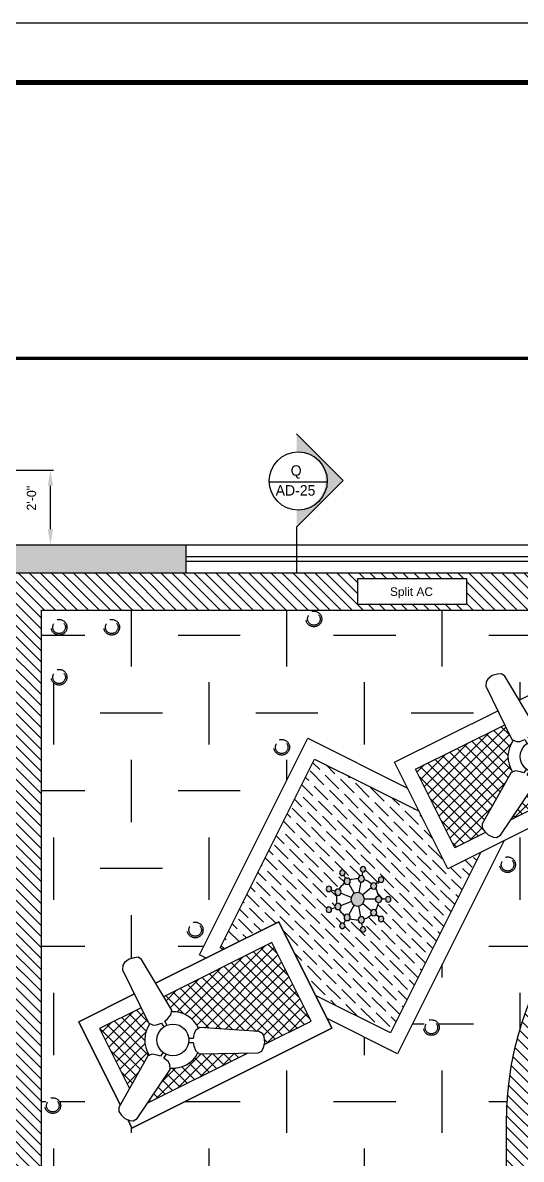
# Model space of a CAD drawing. Extents: x 10753 to 18704, y -5361 to 1140.
# Drawn here: x 13125.6 to 13286, y -1097.9 to -732.2 of the extents above; entities that cross this region are included whole.
import ezdxf

# ---------------------------------------------------------------- set-up
doc = ezdxf.new("R2010")
doc.units = 0
doc.header["$LTSCALE"] = 30
doc.header["$MEASUREMENT"] = 0
doc.header["$PDMODE"] = 3
doc.linetypes.add('HIDDEN', pattern=[0.375, 0.25, -0.125])
doc.layers.get('0').update_dxf_attribs({"linetype": 'CONTINUOUS'})
doc.layers.get('DEFPOINTS').update_dxf_attribs({"linetype": 'CONTINUOUS'})
for name, color, linetype in [('ACS', 4, 'CONTINUOUS'), ('Ceiling Plans', 165, 'CONTINUOUS'), ('CEILING SECTION', 33, 'CONTINUOUS'), ('CHANDLIER', 3, 'CONTINUOUS'), ('E-SAVERS', 2, 'HIDDEN'), ('FANS', 6, 'CONTINUOUS'), ('SEAL', 1, 'CONTINUOUS'), ('WALL', 2, 'CONTINUOUS'), ('Walls Hatch', 51, 'CONTINUOUS'), ('WINDOW', 5, 'CONTINUOUS'), ('WL', 9, 'CONTINUOUS')]:
    doc.layers.add(name, color=color, linetype=linetype)
doc.styles.add('ARIAL', font='arial.ttf', dxfattribs={"height": 2})
doc.styles.add('EE', font='eurr____.ttf')
doc.styles.get("Standard").update_dxf_attribs({"font": 'stylu.ttf', "height": 3})
doc.dimstyles.new('D1', dxfattribs={"dimtxt": 6, "dimasz": 5, "dimexe": 1, "dimexo": 2, "dimgap": 1, "dimtad": 1, "dimdec": 4, "dimzin": 3, "dimdsep": 46, "dimlunit": 4, "dimtxsty": 'Standard', "dimcen": 3, "dimclrd": 7, "dimclre": 7, "dimclrt": 2, "dimadec": 0, "dimazin": 0, "dimtfac": 1, "dimtdec": 4, "dimtofl": 0, "dimtmove": 2, "dimatfit": 3, "dimfxl": 1, "dimfrac": 2, "dimtolj": 1, "dimtzin": 1, "dimarcsym": 0})

# ---------------------------------------------------------------- blocks, each defined once
blk = doc.blocks.new('WINDOW')
for p, q in [((12, 0), (0, 0)), ((12, -3.75), (0, -3.75)), ((12, -5.25), (0, -5.25)), ((12, -9), (0, -9))]:
    blk.add_line(p, q)
blk = doc.blocks.new('*D365')
at = {"layer": 'DEFPOINTS', "color": 0, "transparency": 16777216}
for p in [(13119.6, -876.21), (13134.51, -876.21), (13134.51, -900.21)]:
    blk.add_point(p, dxfattribs=at)
at = {"layer": 'WALL', "color": 7, "lineweight": -2, "transparency": 16777216}
for p, q in [((13121.6, -876.21), (13135.51, -876.21)), ((13134.51, -895.21), (13134.51, -881.21)), ((13132.51, -900.21), (13133.51, -900.21))]:
    blk.add_line(p, q, dxfattribs=at)
at = {"layer": 'WALL', "color": 7, "transparency": 16777216}
for points in [[(13133.67, -881.21), (13135.34, -881.21), (13134.51, -876.21)], [(13133.67, -895.21), (13135.34, -895.21), (13134.51, -900.21)]]:
    blk.add_solid(points, dxfattribs=at)
at = {"layer": 'WALL', "color": 2, "transparency": 16777216, "insert": (13128.43, -885.21), "char_height": 3, "attachment_point": 5, "rotation": 90}
blk.add_mtext('\\A1;2\'-0"', dxfattribs=at)
blk = doc.blocks.new('11PFAN01')
at = {"color": 0, "linetype": 'ByBlock'}
for p, q in [((-5.91, 15.96), (-6.12, 15.11)), ((-6.12, 15.11), (-3.7, 4.21)), ((-5.46, 16.37), (-5.91, 15.96)), ((-4.48, 16.8), (-5.46, 16.37)), ((-3.51, 16.82), (-4.48, 16.8)), ((-2.75, 16.71), (-3.51, 16.82)), ((-2.22, 16.16), (-2.75, 16.71)), ((1.1, 5.49), (-2.22, 16.16)), ((-0.05, 4.13), (0.72, 4.68)), ((0.72, 4.68), (1.1, 5.49)), ((-3.7, 4.21), (-2.99, 3.61)), ((-2.99, 3.61), (-2.34, 3.48)), ((-2.34, 3.48), (-1.35, 3.61)), ((-1.35, 3.61), (-1.1, 2.73)), ((-0.62, 3.82), (-0.05, 4.13)), ((-0.38, 2.93), (-0.62, 3.82)), ((4.18, 0.28), (3.8, -0.63)), ((4.62, 0.78), (4.18, 0.28)), ((5.49, 1.1), (4.62, 0.78)), ((16.15, -2.26), (5.49, 1.1)), ((-5.31, -1.8), (-12.89, -10)), ((-4.41, -1.72), (-5.31, -1.8)), ((-3.55, -2.11), (-4.41, -1.72)), ((-3, -2.45), (-3.55, -2.11)), ((-2.34, -1.8), (-3, -2.45)), ((2.73, -1.13), (3.62, -1.37)), ((3.8, -0.63), (2.92, -0.41)), ((3.62, -1.37), (3.6, -2.02)), ((3.6, -2.02), (3.69, -2.96)), ((-2.45, -2.98), (-1.82, -2.32)), ((-1.84, -3.76), (-2.45, -2.98)), ((-1.63, -4.39), (-1.84, -3.76)), ((3.69, -2.96), (4.21, -3.7)), ((4.21, -3.7), (15.11, -6.16)), ((16.78, -2.86), (16.15, -2.26)), ((16.9, -3.46), (16.78, -2.86)), ((16.79, -4.52), (16.9, -3.46)), ((-10.03, -12.86), (-1.79, -5.31)), ((-1.79, -5.31), (-1.63, -4.39)), ((15.11, -6.16), (15.85, -5.98)), ((15.85, -5.98), (16.32, -5.37)), ((16.32, -5.37), (16.79, -4.52)), ((-12.89, -10), (-13.1, -10.74)), ((-13.1, -10.74), (-12.81, -11.44)), ((-12.81, -11.44), (-12.31, -12.28)), ((-12.31, -12.28), (-11.45, -12.91)), ((-10.87, -13.1), (-10.03, -12.86)), ((-11.45, -12.91), (-10.87, -13.1))]:
    blk.add_line(p, q, dxfattribs=at)
blk.add_circle((0, 0), 3, dxfattribs=at)
blk = doc.blocks.new('CHAND')
h = blk.add_hatch(color=256)
h.paths.add_polyline_path([(4.24, 4.44, 1), (3.21, 4.44, 1)])
h.paths.add_polyline_path([(5.19, 1.01, 1), (6.22, 1.01, 1)])
h.paths.add_polyline_path([(4.5, -2.9, 1), (5.53, -2.9, 1)])
h.paths.add_polyline_path([(2.5, -5.44, 1), (1.46, -5.44, 1)])
h.paths.add_polyline_path([(-3.21, 4.44, 1), (-4.24, 4.44, 1)])
h.paths.add_polyline_path([(-6.22, 1.01, 1), (-5.19, 1.01, 1)])
h.paths.add_polyline_path([(-5.53, -2.9, 1), (-4.5, -2.9, 1)])
h.paths.add_polyline_path([(-2.5, -5.44, 1), (-1.46, -5.44, 1)])
h = blk.add_hatch(color=256)
h.paths.add_polyline_path([(-0.52, 5.79, 1), (0.52, 5.79, 1)])
h.paths.add_polyline_path([(-0.6, 3.96, 1), (0.6, 3.96, 1)])
h.paths.add_polyline_path([(-1.29, 0, 1), (1.29, 0, 1)])
h = blk.add_hatch(color=256)
h.paths.add_polyline_path([(3.14, 3.03, 1), (1.95, 3.03, 1)])
h.paths.add_polyline_path([(4.49, 0.69, 1), (3.3, 0.69, 1)])
h.paths.add_polyline_path([(4.02, -1.98, 1), (2.83, -1.98, 1)])
h.paths.add_polyline_path([(1.95, -3.72, 1), (0.76, -3.72, 1)])
h.paths.add_polyline_path([(-0.76, -3.72, 1), (-1.95, -3.72, 1)])
h.paths.add_polyline_path([(-2.83, -1.98, 1), (-4.02, -1.98, 1)])
h.paths.add_polyline_path([(-3.3, 0.69, 1), (-4.49, 0.69, 1)])
h.paths.add_polyline_path([(-1.95, 3.03, 1), (-3.14, 3.03, 1)])
for p, q in [((0, 5.28), (0, 4.55)), ((-3.39, 4.04), (-2.93, 3.49)), ((-2.16, 2.57), (-0.83, 0.99)), ((0, 3.36), (0, 1.29)), ((2.16, 2.57), (0.83, 0.99)), ((3.39, 4.04), (2.93, 3.49)), ((-5.19, 0.92), (-4.48, 0.79)), ((-3.31, 0.58), (-1.27, 0.22)), ((3.31, 0.58), (1.27, 0.22)), ((5.19, 0.92), (4.48, 0.79)), ((-2.91, -1.68), (-1.11, -0.64)), ((-1.15, -3.16), (-0.44, -1.21)), ((1.15, -3.16), (0.44, -1.21)), ((2.91, -1.68), (1.11, -0.64)), ((-4.57, -2.64), (-3.94, -2.28)), ((-1.8, -4.96), (-1.56, -4.28)), ((1.8, -4.96), (1.56, -4.28)), ((4.57, -2.64), (3.94, -2.28))]:
    blk.add_line(p, q)
for centre, radius in [((-3.72, 4.44), 0.517), ((0, 3.96), 0.596), ((0, 5.79), 0.517), ((3.72, 4.44), 0.517), ((-2.54, 3.03), 0.596), ((2.54, 3.03), 0.596), ((-5.7, 1.01), 0.517), ((-3.89, 0.69), 0.596), ((0, 0), 1.29), ((3.89, 0.69), 0.596), ((5.7, 1.01), 0.517), ((-3.43, -1.98), 0.596), ((3.43, -1.98), 0.596), ((-5.02, -2.9), 0.517), ((-1.35, -3.72), 0.596), ((1.35, -3.72), 0.596), ((5.02, -2.9), 0.517), ((-1.98, -5.44), 0.517), ((1.98, -5.44), 0.517)]:
    blk.add_circle(centre, radius)
for start, end in [(138.6446, 161.3554), (98.6446, 121.3554), (58.6446, 81.3554), (18.6446, 41.3554), (178.6446, 201.3554), (338.6446, 1.3554), (218.6446, 241.3554), (258.6446, 281.3554), (298.6446, 321.3554)]:
    blk.add_arc((0, 0), 3.96, start, end)

msp = doc.modelspace()

# ---------------------------------------------------------------- hatches: boundary and pattern name
at = {"layer": 'Ceiling Plans'}
h = msp.add_hatch(dxfattribs=at)
h.set_pattern_fill('ANSI31', color=200, scale=20, angle=90)
h.set_pattern_definition([(135, (11785.538, -16364.4257), (-1.76776695, -1.76776695), [])])
h.paths.add_polyline_path([(13062.60457, -1086.21197), (13062.60457, -1149.21197), (13184.10457, -1149.21197), (13184.10457, -1137.21197), (13293.06889, -1137.21197), (13293.06889, -1086.21197, -0.397097335), (13380.60457, -993.37264), (13380.60457, -909.21197), (13119.60457, -909.21197), (13119.60457, -1086.21197)])
h.paths.add_polyline_path([(13098.94923, -1113.7842), (13098.94923, -1121.7842), (13090.94923, -1121.7842), (13090.94923, -1113.7842)], flags=16)
h.paths.add_polyline_path([(13131.60457, -921.21197), (13368.60457, -921.21197), (13368.60457, -982.67455, 0.366075072), (13281.06889, -1086.21197), (13281.06889, -1125.21197), (13172.10457, -1125.21197), (13172.10457, -1137.21197), (13131.60457, -1137.21197)], flags=16)
h.paths.add_polyline_path([(13127.0476, -1145.67551), (13127.97717, -1145.67551, -1), (13131.97717, -1145.67551), (13133.48422, -1145.67551), (13133.48422, -1147.67551), (13121.48422, -1147.67551), (13121.48422, -1145.67551), (13123.0476, -1145.67551, -1)], flags=16)
h.paths.add_polyline_path([(13207.94211, -1021.50922), (13184.57621, -1033.18318), (13182.44457, -1032.11818), (13217.2594, -962.43471), (13249.37785, -978.48153), (13262.34195, -1004.42972), (13280.42957, -995.39287), (13246.17347, -1063.95802), (13223.48739, -1052.62374)], flags=0)
h.paths.add_polyline_path([(13264.98906, -1134.53242), (13266.55244, -1134.53242, -1), (13270.55244, -1134.53242), (13271.48202, -1134.53242, -1), (13275.48202, -1134.53242), (13276.98906, -1134.53242), (13276.98906, -1136.53242), (13264.98906, -1136.53242)], flags=16)
h.paths.add_polyline_path([(13233.43971, -919.39801), (13233.43971, -911.06935), (13268.32005, -911.06935), (13268.32005, -919.39801)], flags=16)
h.paths.add_polyline_path([(13346.61206, -912.16887), (13346.61206, -910.16887), (13358.61206, -910.16887), (13358.61206, -912.16887), (13357.10502, -912.16887, -1), (13353.10502, -912.16887), (13352.17544, -912.16887, -1), (13348.17544, -912.16887)], flags=16)
h.paths.add_polyline_path([(13242.82891, -918.29073), (13258.46859, -918.29073), (13258.46859, -912.95634), (13242.82891, -912.95634)], flags=8)
h = msp.add_hatch(dxfattribs=at)
h.set_pattern_fill('CHKDS', color=200, scale=20, angle=90, pattern_type=2)
h.set_pattern_definition([(90, (11785.538, -16364.426), (-25, 25), [20, -30]), (180, (11795.538, -16329.426), (-25, -25), [20, -30])])
h.paths.add_polyline_path([(13131.60457, -921.21197), (13131.60457, -1137.21197), (13172.10457, -1137.21197), (13172.10457, -1125.21197), (13281.06889, -1125.21197), (13280.81009, -1120.13634, -0.414213562), (13278.28102, -1122.66541, -1), (13278.28102, -1117.60727, -0.414213562), (13280.81009, -1120.13634), (13280.66214, -1101.83315, -0.411980948), (13278.13315, -1104.34293, -1), (13278.13315, -1099.28479, -0.414213562), (13280.66221, -1101.81386), (13281.06889, -1086.21197, -0.276949328), (13336.58393, -993.53454, -0.123227104), (13335.39272, -993.83265, -15.937253933), (13335.39272, -993.32683, -1), (13335.39272, -989.28032, -1.106551939), (13336.61278, -993.58857, -0.081009639), (13368.60457, -982.67455), (13368.60457, -921.21197), (13294.17025, -921.53035, -1), (13294.17025, -926.58848, -1), (13294.17025, -921.53035), (13219.26034, -921.53035, -0.999021246), (13219.25539, -926.58848, -1), (13219.25539, -921.53035)])
h.paths.add_polyline_path([(13154.23495, -929.26992, -1), (13154.23495, -924.21178, -1)], flags=16)
h.paths.add_polyline_path([(13154.23495, -928.76411, -1), (13154.23495, -924.7176, -1)], flags=0)
h.paths.add_polyline_path([(13137.30117, -945.33459, -1), (13137.30117, -940.27645, -1)], flags=16)
h.paths.add_polyline_path([(13137.30117, -944.82878, -1), (13137.30117, -940.78227, -1)], flags=0)
h.paths.add_polyline_path([(13208.8971, -962.81298, -1), (13208.8971, -967.87111, -1)], flags=16)
h.paths.add_polyline_path([(13208.8971, -963.31879, -1), (13208.8971, -967.3653, -1)], flags=0)
h.paths.add_polyline_path([(13137.30117, -929.26992, -1), (13137.30117, -924.21178, -1)], flags=16)
h.paths.add_polyline_path([(13137.30117, -928.76411, -1), (13137.30117, -924.7176, -1)], flags=0)
h.paths.add_polyline_path([(13217.2594, -962.43471), (13249.37785, -978.48153), (13245.22955, -970.17854), (13278.44038, -953.58591), (13274.60527, -945.73401), (13274.62543, -944.249), (13275.20394, -943.39507), (13276.64976, -942.28514), (13278.26072, -941.87635), (13279.5562, -941.747), (13280.65372, -942.44436), (13285.26169, -950.17788), (13309.54851, -938.04382), (13326.66091, -972.295), (13280.42957, -995.39287), (13246.17347, -1063.95802), (13223.48739, -1052.62374), (13225.05451, -1055.7604), (13160.73555, -1087.89512), (13159.37269, -1085.16728), (13158.40298, -1084.76587), (13157.24348, -1083.57514), (13156.48372, -1082.51789), (13156.53889, -1081.21873), (13156.99362, -1080.40548), (13143.62315, -1053.64394), (13161.53176, -1044.69653), (13157.73967, -1036.93269), (13157.75982, -1035.44768), (13158.33834, -1034.59375), (13159.78416, -1033.48382), (13161.39511, -1033.07503), (13162.69059, -1032.94568), (13163.78812, -1033.64304), (13168.34578, -1041.29214), (13184.57621, -1033.18318), (13182.44457, -1032.11818)], flags=16)
h.paths.add_polyline_path([(13181.06847, -1026.66579, -1), (13181.06847, -1021.60765, -1)], flags=16)
h.paths.add_polyline_path([(13181.06847, -1026.15998, -1), (13181.06847, -1022.11347, -1)], flags=0)
h.paths.add_polyline_path([(13203.05367, -1061.9205), (13202.51795, -1063.1071), (13201.36525, -1063.7089), (13197.86153, -1063.75711), (13165.80762, -1079.77172), (13173.04537, -1069.02827), (13172.94057, -1067.4461), (13172.34245, -1066.48776), (13171.03008, -1065.42564), (13171.76617, -1064.16726, -0.062143507), (13170.69049, -1063.50122), (13169.90899, -1064.77677), (13168.861, -1064.4318), (13167.27084, -1064.12537), (13166.2818, -1064.45749, -0.308236963), (13166.51796, -1054.24293), (13167.51472, -1054.73362), (13168.64373, -1054.69481), (13170.21974, -1054.08932), (13170.94148, -1055.35599, -0.062143507), (13172.05613, -1054.75744), (13171.34222, -1053.44287), (13172.16497, -1052.70777), (13173.22543, -1051.48386), (13173.43232, -1050.46127, -0.308236963), (13182.1603, -1055.77307), (13182.55477, -1055.5091), (13201.54056, -1056.82596), (13202.81654, -1057.58592), (13203.26681, -1058.5139), (13203.50513, -1060.32098)], flags=0)
h.paths.add_polyline_path([(13274.10909, -992.37646), (13273.34933, -991.31921), (13273.4045, -990.02005), (13282.69078, -973.41215), (13283.14741, -973.25881, -0.308236963), (13283.38357, -963.04426), (13284.38033, -963.53494), (13285.50934, -963.49613), (13287.08534, -962.89064), (13287.80709, -964.15731, -0.062143507), (13288.92173, -963.55876), (13288.20782, -962.24419), (13289.03058, -961.50909), (13290.09103, -960.28518), (13290.29792, -959.26259, -0.308236963), (13299.02591, -964.57439), (13299.42038, -964.31042), (13318.40617, -965.62728), (13319.68215, -966.38724), (13320.13242, -967.31522), (13320.37073, -969.1223), (13319.91928, -970.72182), (13319.38356, -971.90842), (13318.23086, -972.51022), (13314.95262, -972.55533), (13282.56198, -988.73818), (13279.27764, -993.61334), (13277.98151, -994.33839), (13276.95272, -994.26434), (13275.26858, -993.56719)], flags=0)
h.paths.add_polyline_path([(13281.56078, -1000.60957, -1), (13281.56078, -1005.66771, -1)], flags=16)
h.paths.add_polyline_path([(13281.56078, -1001.11539, -1), (13281.56078, -1005.1619, -1)], flags=0)
h.paths.add_polyline_path([(13135.27791, -1083.18979, -1), (13135.27791, -1078.13165, -1)], flags=16)
h.paths.add_polyline_path([(13135.27791, -1082.68398, -1), (13135.27791, -1078.63747, -1)], flags=0)
h.paths.add_polyline_path([(13257.04506, -1052.99432, -1), (13257.04506, -1058.05245, -1)], flags=16)
h.paths.add_polyline_path([(13257.04506, -1053.50013, -1), (13257.04506, -1057.54664, -1)], flags=0)
h.paths.add_polyline_path([(13189.35754, -1122.706, -1), (13189.35754, -1117.64787, -1)], flags=16)
h.paths.add_polyline_path([(13189.35754, -1122.20019, -1), (13189.35754, -1118.15368, -1)], flags=0)
h.paths.add_polyline_path([(13341.54817, -954.33724, -0.315298789), (13342.37437, -954.91575), (13343.53034, -954.49501, -0.436485524), (13344.20864, -953.17298, -0.099420373), (13344.20864, -950.52601, -0.436485524), (13343.53034, -949.20397), (13342.37437, -948.78323, -0.315298789), (13341.54817, -949.36174, -1), (13341.54817, -947.6033, -0.520567051), (13342.37437, -948.78323), (13343.53034, -949.20397, -0.315298789), (13344.48243, -948.53731, -0.106526237), (13344.89974, -948.62724, -0.099420373), (13346.60118, -946.59954, -0.436485524), (13346.93136, -945.1508), (13346.31628, -944.08545, -0.131652498), (13345.87667, -944.20324, -1), (13345.87667, -942.4448, -0.767326988), (13346.31628, -944.08545), (13346.93136, -945.1508, -0.131652498), (13347.43796, -945.01505, -0.288267883), (13348.3511, -945.58922, -0.099420373), (13350.95785, -945.12958, -0.436485524), (13352.14202, -944.23202), (13352.35563, -943.02055, -0.916331174), (13352.50831, -941.27546, -1.091308501), (13352.35563, -943.02055), (13352.14202, -944.23202, -0.436485524), (13352.94779, -945.48046, -0.099420373), (13355.24013, -946.80395, -0.195840099), (13355.94804, -946.51561, -0.221694663), (13356.7242, -946.87754), (13357.66655, -946.08681, -0.637070261), (13358.34008, -944.64243, -1), (13358.34008, -946.40088, -0.221694663), (13357.66655, -946.08681), (13356.7242, -946.87754, -0.436485524), (13356.53897, -948.35184, -0.099420373), (13357.44428, -950.83918, -0.436485524), (13358.53384, -951.84949), (13359.764, -951.84949, -0.414213562), (13360.64322, -950.97027, -1), (13360.64322, -952.72871, -0.414213562), (13359.764, -951.84949), (13358.53384, -951.84949, -0.436485524), (13357.44428, -952.85981, -0.099420373), (13356.53897, -955.34715, -0.436485524), (13356.7242, -956.82145), (13357.66655, -957.61218, -0.221694663), (13358.34008, -957.29811, -1), (13358.34008, -959.05655, -0.637070261), (13357.66655, -957.61218), (13356.7242, -956.82145, -0.221694663), (13355.94804, -957.18337, -0.195840099), (13355.24013, -956.89504, -0.099420373), (13352.94779, -958.21852, -0.436485524), (13352.14202, -959.46697), (13352.35563, -960.67844, -1.091308501), (13352.50831, -962.42352, -0.916331174), (13352.35563, -960.67844), (13352.14202, -959.46697, -0.436485524), (13350.95785, -958.5694, -0.099420373), (13348.3511, -958.10976, -0.288267883), (13347.43796, -958.68393, -0.131652498), (13346.93136, -958.54819), (13346.31628, -959.61354, -0.767326988), (13345.87667, -961.25419, -1), (13345.87667, -959.49574, -0.131652498), (13346.31628, -959.61354), (13346.93136, -958.54819, -0.436485524), (13346.60118, -957.09945, -0.099420373), (13344.89974, -955.07175, -0.106526237), (13344.48243, -955.16168, -0.315298789), (13343.53034, -954.49501), (13342.37437, -954.91575, -0.520567051), (13341.54817, -956.09569, -1)], flags=16)
h.paths.add_polyline_path([(13350.79885, -949.66271, -1), (13350.79885, -954.03627, -1)], flags=0)
h.paths.add_polyline_path([(13164.23398, -1135.44258, -1), (13164.23398, -1130.38444, -1)], flags=16)
h.paths.add_polyline_path([(13164.23398, -1134.93677, -1), (13164.23398, -1130.89026, -1)], flags=0)
h.paths.add_polyline_path([(13259.97268, -1117.64787, -1), (13259.97268, -1122.706, -1)], flags=16)
h.paths.add_polyline_path([(13259.97268, -1118.15368, -1), (13259.97268, -1122.20019, -1)], flags=0)
h = msp.add_hatch(dxfattribs=at)
h.set_pattern_fill('ANSI37', color=200, scale=20, angle=90)
h.set_pattern_definition([(135, (16662.0542, -20618.8955), (-1.76776695, -1.76776695), []), (225, (16662.0542, -20618.8955), (1.76776695, -1.76776695), [])])
h.paths.add_polyline_path([(13170.91215, -1045.59926), (13173.52784, -1049.98915), (13173.43232, -1050.46127, -0.308236963), (13182.1603, -1055.77307), (13182.55477, -1055.5091), (13201.54056, -1056.82596), (13202.81654, -1057.58592), (13203.26681, -1058.5139), (13203.50513, -1060.32098), (13203.30256, -1061.03869), (13218.34699, -1053.52226), (13205.70397, -1028.21674)])
h.paths.add_polyline_path([(13150.33067, -1055.88208), (13159.94541, -1075.12639), (13165.82517, -1064.61083), (13166.2818, -1064.45749, -0.308236963), (13166.51796, -1054.24293), (13166.09212, -1054.0333), (13163.72624, -1049.18945)])
h.paths.add_polyline_path([(13173.014, -1068.55466), (13173.04537, -1069.02827), (13165.80762, -1079.77172), (13197.86153, -1063.75711), (13182.33925, -1063.97069), (13181.97814, -1063.65191, -0.308236963)])
h.paths.add_polyline_path([(13251.93707, -972.41668), (13264.58009, -997.7222), (13274.49225, -992.76994), (13274.10909, -992.37646), (13273.34933, -991.31921), (13273.4045, -990.02005), (13282.69078, -973.41215), (13283.14741, -973.25881, -0.308236963), (13283.38357, -963.04426), (13282.95773, -962.83462), (13280.63486, -958.07883)])
h.paths.add_polyline_path([(13287.82806, -954.485), (13290.39344, -958.79047), (13290.29792, -959.26259, -0.308236963), (13299.02591, -964.57439), (13299.42038, -964.31042), (13317.71641, -965.57944), (13307.31037, -944.75134)])
h.paths.add_polyline_path([(13289.8796, -977.35598), (13289.91097, -977.82959), (13282.56198, -988.73818), (13314.95262, -972.55533), (13299.20486, -972.77201), (13298.84375, -972.45323, -0.308236963)])
at = {"layer": 'CEILING SECTION'}
msp.add_hatch(color=256, dxfattribs=at).paths.add_polyline_path([(13213.71169, -894.5378), (13213.71169, -888.88194, 0.414213562), (13223.05584, -879.5378, 0.414213562), (13213.71169, -870.19365), (13213.71169, -864.5378), (13228.71169, -879.5378)])
at = {"layer": 'Walls Hatch'}
h = msp.add_hatch(color=51, dxfattribs=at)
h.dxf.hatch_style = 1
h.paths.add_polyline_path([(13110.60457, -900.21197), (13110.60457, -1077.21197), (13106.10457, -1077.21197), (13106.10457, -1086.21197), (13119.60457, -1086.21197), (13119.60457, -909.21197), (13178.10457, -909.21197), (13178.10457, -900.21197)])
h.paths.add_polyline_path([(12930.60457, -1077.21197), (12930.60457, -957.21197), (12917.10457, -957.21197), (12917.10457, -961.71197), (12921.60457, -961.71197), (12921.60457, -1057.71197), (12825.60457, -1057.71197), (12825.60457, -1048.71197), (12816.60457, -1048.71197), (12816.60457, -1090.71197), (12825.60457, -1090.71197), (12825.60457, -1062.21197), (12921.60457, -1062.21197), (12921.60457, -1086.21197), (13005.60457, -1086.21197), (13053.60457, -1086.21197), (13053.60457, -1090.71197), (13062.60457, -1090.71197), (13062.60457, -1086.21197), (13064.10457, -1086.21197), (13064.10457, -1077.21197)])
h.paths.add_polyline_path([(13053.60457, -1132.71197), (13053.60457, -1149.21197), (13049.1025, -1149.21197), (13049.1025, -1158.21197), (13095.60457, -1158.21197), (13095.60457, -1230.21197), (13014.60457, -1230.21197), (13014.60457, -1158.21197), (13019.1025, -1158.21197), (13019.1025, -1149.21197), (13005.60457, -1149.21197), (13005.60457, -1230.21197), (12825.7528, -1230.21197), (12825.60457, -1230.21197), (12825.60457, -1174.71197), (12816.60457, -1174.71197), (12816.60457, -1234.71197), (12882.60457, -1234.71197), (12969.60457, -1234.71197), (13031.10457, -1234.71197), (13031.10457, -1338.21197), (12996.60457, -1338.21197), (12996.60457, -1347.21197), (13031.10457, -1347.21197), (13104.60457, -1347.21197), (13104.60457, -1338.21197), (13035.60457, -1338.21197), (13035.60457, -1234.71197), (13095.60457, -1234.71197), (13095.60457, -1302.14447), (13104.60457, -1302.14447), (13104.60457, -1290.21197), (13100.10457, -1290.21197), (13100.10457, -1158.21197), (13139.82997, -1158.21197), (13143.60457, -1158.21197), (13143.60457, -1149.21197), (13062.60457, -1149.21197), (13062.60457, -1132.71197)])
h.paths.add_polyline_path([(12825.60457, -1338.21197), (12825.60457, -1296.21197), (12830.10457, -1296.21197), (12830.10457, -1291.71197), (12816.60457, -1291.71197), (12816.60457, -1347.21197), (12912.60457, -1347.21197), (12912.60457, -1338.21197), (12887.10457, -1338.21197), (12887.10457, -1291.71197), (12854.10457, -1291.71197), (12854.10457, -1296.21197), (12882.60457, -1296.21197), (12882.60457, -1338.21197)])
h.paths.add_polyline_path([(12816.60457, -876.21197), (12816.60457, -1000.71197), (12825.60457, -1000.71197), (12825.60457, -961.71197), (12887.10457, -961.71197), (12887.10457, -957.21197), (12825.60457, -957.21197), (12825.60457, -885.21197), (12921.60457, -885.21197), (12921.60457, -912.21197), (12930.60457, -912.21197), (12930.60457, -885.21197), (12966.607, -885.21197), (12966.607, -876.21197)])
h.paths.add_polyline_path([(13322.10457, -900.21197), (13322.10457, -909.21197), (13380.60457, -909.21197), (13380.60457, -933.30958, -0.022070349), (13394.10457, -933.42313), (13394.10457, -924.41139, 0.006949214), (13389.60457, -924.25055), (13389.60457, -900.21197)])
h.paths.add_polyline_path([(13293.06889, -1086.21197), (13293.06889, -1090.71197), (13302.06889, -1090.71197), (13302.06889, -1086.21197, -0.98816443), (13470.04507, -1084.21197), (13415.10457, -1084.21197), (13415.10457, -1093.21197), (13424.10457, -1093.21197), (13424.10457, -1088.71197), (13479.03528, -1088.71197, 1.013533646)])
h.paths.add_polyline_path([(13184.10457, -1137.21197), (13184.10457, -1149.21197), (13179.60457, -1149.21197), (13179.60457, -1158.21197), (13184.10457, -1158.21197), (13184.10457, -1290.21197), (13179.60457, -1290.21197), (13179.60457, -1347.21197), (13214.10457, -1347.21197), (13214.10457, -1338.21197), (13188.60457, -1338.21197), (13188.60457, -1222.71197), (13215.60457, -1222.71197), (13215.60457, -1218.21197), (13188.60457, -1218.21197), (13188.60457, -1146.21197), (13266.60457, -1146.21197), (13266.60457, -1186.71197), (13275.60457, -1186.71197), (13275.60457, -1146.21197), (13302.06889, -1146.21197), (13302.06889, -1132.71197), (13293.06889, -1132.71197), (13293.06889, -1137.21197)])
h.paths.add_polyline_path([(13266.60457, -1216.71197), (13266.60457, -1338.21197), (13262.10457, -1338.21197), (13262.10457, -1347.21197), (13284.60457, -1347.21197), (13284.60457, -1338.21197), (13275.60457, -1338.21197), (13275.60457, -1216.71197)], flags=17)
h.paths.add_polyline_path([(13415.10457, -1135.21197), (13415.10457, -1137.21197), (13344.06889, -1137.21197), (13344.06889, -1146.21197), (13419.60457, -1146.21197), (13419.60457, -1338.21197), (13400.10457, -1338.21197), (13400.10457, -1347.21197), (13439.10457, -1347.21197), (13439.10457, -1338.21197), (13424.10457, -1338.21197), (13424.10457, -1135.21197)])
h.paths.add_polyline_path([(13356.60457, -1338.21197), (13356.60457, -1347.21197), (13370.10457, -1347.21197), (13370.10457, -1338.21197)], flags=17)
h.paths.add_polyline_path([(13370.10457, -1338.21197), (13381.35457, -1347.21197), (13388.85457, -1347.21197), (13400.10457, -1338.21197)], flags=17)
h.paths.add_polyline_path([(13370.10457, -1338.21197), (13370.10457, -1347.21197), (13381.35457, -1347.21197)], flags=16)
h.paths.add_polyline_path([(13388.85457, -1347.21197), (13400.10457, -1347.21197), (13400.10457, -1338.21197)], flags=16)
h.paths.add_polyline_path([(13466.10457, -1167.19171), (13466.10457, -1287.21197), (13475.10457, -1287.21197), (13475.10457, -1167.19171), (13499.10457, -1167.19171), (13499.10457, -1158.19171), (13475.10457, -1158.19171, 0.414213562)])
h.paths.add_polyline_path([(13521.07969, -1158.19171), (13499.10457, -1158.19171), (13499.10457, -1167.19171), (13526.3767, -1167.19171, 0.066681892), (13542.74331, -1127.40813), (13534.03918, -1125.11946, -0.058237248)])
h.paths.add_polyline_path([(13476.11029, -951.53997), (13471.10799, -959.02175, -0.094745019), (13512.03291, -999.36691), (13519.44256, -994.25837, 0.094745019)])
h.paths.add_polyline_path([(13431.85935, -930.81817), (13429.31544, -939.45116, -0.018581867), (13440.09313, -943.06735), (13443.27103, -934.64708, 0.018581867)])
h.paths.add_polyline_path([(13528.18221, -1029.53038, -0.02209114), (13532.62924, -1042.29087), (13541.25044, -1039.70728, 0.02209114), (13536.54182, -1026.19617)])
h.paths.add_polyline_path([(13538.83482, -1077.75199, -0.02209114), (13538.98545, -1091.26433), (13547.98054, -1091.56153, 0.02209114), (13547.82105, -1077.25434)])

# ---------------------------------------------------------------- linework, layer by layer
at = {"layer": 'ACS'}
msp.add_lwpolyline([(13268.32005, -911.06935), (13268.32005, -919.39801), (13233.43971, -919.39801), (13233.43971, -911.06935)], close=True, dxfattribs=at)
at = {"layer": 'Ceiling Plans', "color": 200}
for p, q in [((13221.13326, -972.5302), (13218.91375, -970.3107)), ((13225.99462, -973.85603), (13223.06133, -970.92274)), ((13217.59772, -976.06573), (13216.55794, -975.02595)), ((13222.45908, -977.39156), (13218.03966, -972.97214)), ((13222.01714, -973.41408), (13222.01714, -973.41408)), ((13227.32044, -978.71739), (13222.90102, -974.29797)), ((13226.8785, -974.73991), (13226.8785, -974.73991)), ((13232.1818, -980.04321), (13227.76238, -975.62379)), ((13230.85598, -975.18185), (13230.12694, -974.45281)), ((13231.73986, -976.06573), (13231.73986, -976.06573)), ((13218.92355, -980.92709), (13215.38004, -977.38358)), ((13218.48161, -976.94962), (13218.48161, -976.94962)), ((13223.78491, -982.25292), (13219.36549, -977.8335)), ((13223.34297, -978.27544), (13223.34297, -978.27544)), ((13228.64627, -983.57874), (13224.22685, -979.15933)), ((13228.20432, -979.60127), (13228.20432, -979.60127)), ((13237.04316, -981.36904), (13232.62374, -976.94962)), ((13241.90452, -982.69486), (13237.4851, -978.27544)), ((13215.38801, -984.46263), (13213.02423, -982.09884)), ((13214.94607, -980.48515), (13214.94607, -980.48515)), ((13220.24937, -985.78845), (13215.82996, -981.36904)), ((13219.80743, -981.81098), (13219.80743, -981.81098)), ((13225.11073, -987.11428), (13220.69132, -982.69486)), ((13224.66879, -983.1368), (13224.66879, -983.1368)), ((13233.50763, -984.90457), (13229.08821, -980.48515)), ((13233.06568, -980.92709), (13233.06568, -980.92709)), ((13238.36898, -986.23039), (13233.94957, -981.81098)), ((13237.92704, -982.25292), (13237.92704, -982.25292)), ((13243.23034, -987.55622), (13238.81093, -983.1368)), ((13242.7884, -983.57874), (13242.7884, -983.57874)), ((13246.76588, -984.02069), (13244.25816, -981.51296)), ((13211.85248, -987.99816), (13210.66842, -986.8141)), ((13216.71384, -989.32399), (13212.29442, -984.90457)), ((13216.2719, -985.34651), (13216.2719, -985.34651)), ((13221.5752, -990.64981), (13217.15578, -986.23039)), ((13221.13326, -986.67234), (13221.13326, -986.67234)), ((13229.97209, -988.4401), (13225.55267, -984.02069)), ((13229.53015, -984.46263), (13229.53015, -984.46263)), ((13234.83345, -989.76593), (13230.41403, -985.34651)), ((13234.39151, -985.78845), (13234.39151, -985.78845)), ((13239.69481, -991.09175), (13235.27539, -986.67234)), ((13239.25287, -987.11428), (13239.25287, -987.11428)), ((13248.0917, -988.88205), (13243.67229, -984.46263)), ((13247.64976, -984.90457), (13247.64976, -984.90457)), ((13252.95306, -990.20787), (13248.53364, -985.78845)), ((13251.62724, -985.34651), (13251.32377, -985.04304)), ((13252.51112, -986.23039), (13252.51112, -986.23039)), ((13253.98634, -987.70561), (13253.395, -987.11428)), ((13213.17831, -992.85952), (13209.49052, -989.17173)), ((13212.73636, -988.88205), (13212.73636, -988.88205)), ((13218.03966, -994.18535), (13213.62025, -989.76593)), ((13217.59772, -990.20787), (13217.59772, -990.20787)), ((13226.43656, -991.97564), (13222.01714, -987.55622)), ((13225.99462, -987.99816), (13225.99462, -987.99816)), ((13231.29792, -993.30146), (13226.8785, -988.88205)), ((13230.85598, -989.32399), (13230.85598, -989.32399)), ((13236.15928, -994.62729), (13231.73986, -990.20787)), ((13235.71733, -990.64981), (13235.71733, -990.64981)), ((13244.55617, -992.41758), (13240.13675, -987.99816)), ((13244.11423, -988.4401), (13244.11423, -988.4401)), ((13249.41753, -993.7434), (13244.99811, -989.32399)), ((13248.97559, -989.76593), (13248.97559, -989.76593)), ((13254.27889, -995.06923), (13249.85947, -990.64981)), ((13209.64277, -996.39505), (13207.13471, -993.88699)), ((13208.31695, -991.5337), (13208.31261, -991.52936)), ((13209.20083, -992.41758), (13209.20083, -992.41758)), ((13214.50413, -997.72088), (13210.08471, -993.30146)), ((13214.06219, -993.7434), (13214.06219, -993.7434)), ((13219.36549, -999.04671), (13214.94607, -994.62729)), ((13222.90102, -995.51117), (13218.48161, -991.09175)), ((13222.45908, -991.5337), (13222.45908, -991.5337)), ((13227.76238, -996.837), (13223.34297, -992.41758)), ((13227.32044, -992.85952), (13227.32044, -992.85952)), ((13232.62374, -998.16282), (13228.20432, -993.7434)), ((13232.1818, -994.18535), (13232.1818, -994.18535)), ((13241.02064, -995.95311), (13236.60122, -991.5337)), ((13240.57869, -991.97564), (13240.57869, -991.97564)), ((13245.88199, -997.27894), (13241.46258, -992.85952)), ((13245.44005, -993.30146), (13245.44005, -993.30146)), ((13250.74335, -998.60476), (13246.32394, -994.18535)), ((13250.30141, -994.62729), (13250.30141, -994.62729)), ((13253.83695, -991.09175), (13253.83695, -991.09175)), ((13257.51643, -994.77124), (13254.72083, -991.97564)), ((13210.9686, -1001.25641), (13206.54918, -996.837)), ((13210.52666, -997.27894), (13210.52666, -997.27894)), ((13215.82996, -1002.58224), (13211.41054, -998.16282)), ((13218.92355, -995.06923), (13218.92355, -995.06923)), ((13224.22685, -1000.37253), (13219.80743, -995.95311)), ((13223.78491, -996.39505), (13223.78491, -996.39505)), ((13229.08821, -1001.69836), (13224.66879, -997.27894)), ((13228.64627, -997.72088), (13228.64627, -997.72088)), ((13237.4851, -999.48865), (13233.06568, -995.06923)), ((13237.04316, -995.51117), (13237.04316, -995.51117)), ((13242.34646, -1000.81447), (13237.92704, -996.39505)), ((13241.90452, -996.837), (13241.90452, -996.837)), ((13247.20782, -1002.1403), (13242.7884, -997.72088)), ((13246.76588, -998.16282), (13246.76588, -998.16282)), ((13255.60471, -999.93059), (13251.1853, -995.51117)), ((13255.16277, -995.95311), (13255.16277, -995.95311)), ((13260.46607, -1001.25641), (13256.04665, -996.837)), ((13207.43306, -1004.79195), (13203.601, -1000.95988)), ((13206.10724, -999.93059), (13204.7789, -998.60225)), ((13206.99112, -1000.81447), (13206.99112, -1000.81447)), ((13212.29442, -1006.11777), (13207.875, -1001.69836)), ((13215.38801, -998.60476), (13215.38801, -998.60476)), ((13220.69132, -1003.90806), (13216.2719, -999.48865)), ((13220.24937, -999.93059), (13220.24937, -999.93059)), ((13225.55267, -1005.23389), (13221.13326, -1000.81447)), ((13225.11073, -1001.25641), (13225.11073, -1001.25641)), ((13233.94957, -1003.02418), (13229.53015, -998.60476)), ((13233.50763, -999.04671), (13233.50763, -999.04671)), ((13238.81093, -1004.35001), (13234.39151, -999.93059)), ((13238.36898, -1000.37253), (13238.36898, -1000.37253)), ((13243.67229, -1005.67583), (13239.25287, -1001.25641)), ((13243.23034, -1001.69836), (13243.23034, -1001.69836)), ((13252.06918, -1003.46612), (13247.64976, -999.04671)), ((13251.62724, -999.48865), (13251.62724, -999.48865)), ((13256.93054, -1004.79195), (13252.51112, -1000.37253)), ((13256.4886, -1000.81447), (13256.4886, -1000.81447)), ((13261.7919, -1006.11777), (13257.37248, -1001.69836)), ((13270.18879, -1003.90806), (13267.92238, -1001.64165)), ((13271.63154, -1001.81528), (13270.63073, -1000.81447)), ((13272.80944, -999.45765), (13272.63763, -999.28584)), ((13203.89753, -1008.32748), (13201.24519, -1005.67514)), ((13202.5717, -1003.46612), (13202.42309, -1003.31751)), ((13203.45559, -1004.35001), (13203.45559, -1004.35001)), ((13208.75889, -1009.65331), (13204.33947, -1005.23389)), ((13208.31695, -1005.67583), (13208.31695, -1005.67583)), ((13211.85248, -1002.1403), (13211.85248, -1002.1403)), ((13217.15578, -1007.4436), (13212.73636, -1003.02418)), ((13216.71384, -1003.46612), (13216.71384, -1003.46612)), ((13222.01714, -1008.76942), (13217.59772, -1004.35001)), ((13221.5752, -1004.79195), (13221.5752, -1004.79195)), ((13226.8785, -1010.09525), (13222.45908, -1005.67583)), ((13228.84407, -1004.98975), (13225.99462, -1002.1403)), ((13230.41403, -1006.55971), (13229.16718, -1005.31286)), ((13229.97209, -1002.58224), (13229.97209, -1002.58224)), ((13234.10998, -1006.72013), (13230.85598, -1003.46612)), ((13239.78445, -1008.85907), (13235.84773, -1004.92234)), ((13239.69481, -1005.23389), (13239.69481, -1005.23389)), ((13248.53364, -1007.00166), (13244.11423, -1002.58224)), ((13248.0917, -1003.02418), (13248.0917, -1003.02418)), ((13253.395, -1008.32748), (13248.97559, -1003.90806)), ((13252.95306, -1004.35001), (13252.95306, -1004.35001)), ((13258.25636, -1009.65331), (13253.83695, -1005.23389)), ((13257.81442, -1005.67583), (13257.81442, -1005.67583)), ((13266.65326, -1007.4436), (13263.20712, -1003.99747)), ((13266.21131, -1003.46612), (13266.21131, -1003.46612)), ((13269.27573, -1006.53054), (13267.0952, -1004.35001)), ((13205.22335, -1013.18884), (13200.80394, -1008.76942)), ((13204.78141, -1009.21137), (13204.78141, -1009.21137)), ((13213.62025, -1010.97913), (13209.20083, -1006.55971)), ((13213.17831, -1007.00166), (13213.17831, -1007.00166)), ((13218.48161, -1012.30496), (13214.06219, -1007.88554)), ((13218.03966, -1008.32748), (13218.03966, -1008.32748)), ((13223.34297, -1013.63078), (13218.92355, -1009.21137)), ((13226.43656, -1006.11777), (13226.43656, -1006.11777)), ((13228.97296, -1008.65418), (13227.32044, -1007.00166)), ((13231.29792, -1007.4436), (13231.29792, -1007.4436)), ((13240.13675, -1009.21137), (13239.78445, -1008.85907)), ((13244.99811, -1010.53719), (13240.57869, -1006.11777)), ((13244.55617, -1006.55971), (13244.55617, -1006.55971)), ((13249.85947, -1011.86302), (13245.44005, -1007.4436)), ((13249.41753, -1007.88554), (13249.41753, -1007.88554)), ((13254.72083, -1013.18884), (13250.30141, -1008.76942)), ((13254.27889, -1009.21137), (13254.27889, -1009.21137)), ((13263.11772, -1010.97913), (13258.6983, -1006.55971)), ((13262.67578, -1007.00166), (13262.67578, -1007.00166)), ((13266.91992, -1011.2458), (13263.55966, -1007.88554)), ((13267.53714, -1008.32748), (13267.53714, -1008.32748)), ((13201.68782, -1016.72437), (13197.71147, -1012.74803)), ((13200.362, -1011.86302), (13198.88938, -1010.3904)), ((13201.24588, -1012.7469), (13201.24588, -1012.7469)), ((13210.08471, -1014.51467), (13205.6653, -1010.09525)), ((13209.64277, -1010.53719), (13209.64277, -1010.53719)), ((13214.94607, -1015.84049), (13210.52666, -1011.42107)), ((13214.50413, -1011.86302), (13214.50413, -1011.86302)), ((13219.80743, -1017.16632), (13215.38801, -1012.7469)), ((13222.90102, -1009.65331), (13222.90102, -1009.65331)), ((13226.66136, -1013.41365), (13224.73771, -1011.48999)), ((13241.46258, -1014.07272), (13239.77853, -1012.38867)), ((13241.02064, -1010.09525), (13241.02064, -1010.09525)), ((13246.32394, -1015.39855), (13241.90452, -1010.97913)), ((13245.88199, -1011.42107), (13245.88199, -1011.42107)), ((13251.1853, -1016.72437), (13246.76588, -1012.30496)), ((13250.74335, -1012.7469), (13250.74335, -1012.7469)), ((13259.58219, -1014.51467), (13255.16277, -1010.09525)), ((13259.14025, -1010.53719), (13259.14025, -1010.53719)), ((13264.44355, -1015.84049), (13260.02413, -1011.42107)), ((13264.00161, -1011.86302), (13264.00161, -1011.86302)), ((13265.74202, -1013.60343), (13264.88549, -1012.7469)), ((13196.82646, -1015.39855), (13196.53357, -1015.10566)), ((13197.71034, -1016.28243), (13197.71034, -1016.28243)), ((13206.54918, -1018.0502), (13202.12976, -1013.63078)), ((13206.10724, -1014.07272), (13206.10724, -1014.07272)), ((13211.41054, -1019.37603), (13206.99112, -1014.95661)), ((13210.9686, -1015.39855), (13210.9686, -1015.39855)), ((13216.2719, -1020.70185), (13211.85248, -1016.28243)), ((13219.36549, -1013.18884), (13219.36549, -1013.18884)), ((13223.34038, -1017.16373), (13220.24937, -1014.07272)), ((13224.22685, -1014.51467), (13224.22685, -1014.51467)), ((13226.03105, -1016.31887), (13225.11073, -1015.39855)), ((13242.7884, -1018.93408), (13239.83088, -1015.97656)), ((13242.34646, -1014.95661), (13242.34646, -1014.95661)), ((13247.64976, -1020.25991), (13243.23034, -1015.84049)), ((13247.20782, -1016.28243), (13247.20782, -1016.28243)), ((13256.04665, -1018.0502), (13251.62724, -1013.63078)), ((13255.60471, -1014.07272), (13255.60471, -1014.07272)), ((13260.90801, -1019.37603), (13256.4886, -1014.95661)), ((13260.46607, -1015.39855), (13260.46607, -1015.39855)), ((13263.38621, -1018.31869), (13261.34995, -1016.28243)), ((13198.15229, -1020.25991), (13195.35567, -1017.46329)), ((13203.01365, -1021.58573), (13198.59423, -1017.16632)), ((13202.5717, -1017.60826), (13202.5717, -1017.60826)), ((13206.96223, -1021.99878), (13203.45559, -1018.49214)), ((13207.43306, -1018.93408), (13207.43306, -1018.93408)), ((13212.73636, -1024.23738), (13208.31695, -1019.81797)), ((13212.29442, -1020.25991), (13212.29442, -1020.25991)), ((13215.82996, -1016.72437), (13215.82996, -1016.72437)), ((13221.13326, -1022.02768), (13216.71384, -1017.60826)), ((13220.69132, -1018.0502), (13220.69132, -1018.0502)), ((13225.99462, -1023.3535), (13221.5752, -1018.93408)), ((13224.66879, -1018.49214), (13224.55714, -1018.3805)), ((13225.55267, -1019.37603), (13225.55267, -1019.37603)), ((13228.14076, -1021.96411), (13226.43656, -1020.25991)), ((13227.76903, -1018.05684), (13227.26829, -1017.55611)), ((13239.25287, -1022.46962), (13236.8098, -1020.02655)), ((13240.27512, -1019.95634), (13239.69481, -1019.37603)), ((13243.67229, -1019.81797), (13243.67229, -1019.81797)), ((13252.51112, -1021.58573), (13248.0917, -1017.16632)), ((13252.06918, -1017.60826), (13252.06918, -1017.60826)), ((13257.37248, -1022.91156), (13252.95306, -1018.49214)), ((13256.93054, -1018.93408), (13256.93054, -1018.93408)), ((13261.0304, -1023.03395), (13257.81442, -1019.81797)), ((13261.7919, -1020.25991), (13261.7919, -1020.25991)), ((13194.61675, -1023.79544), (13192.99986, -1022.17855)), ((13199.47811, -1025.12127), (13195.05869, -1020.70185)), ((13199.03617, -1021.14379), (13199.03617, -1021.14379)), ((13202.24697, -1024.3546), (13199.92005, -1022.02768)), ((13203.89753, -1022.46962), (13203.89753, -1022.46962)), ((13217.59772, -1025.56321), (13213.17831, -1021.14379)), ((13217.15578, -1021.58573), (13217.15578, -1021.58573)), ((13222.45908, -1026.88903), (13218.03966, -1022.46962)), ((13222.01714, -1022.91156), (13222.01714, -1022.91156)), ((13227.32044, -1028.21486), (13222.90102, -1023.79544)), ((13230.85598, -1024.67933), (13229.24377, -1023.06712)), ((13235.71733, -1026.00515), (13231.29792, -1021.58573)), ((13235.27539, -1022.02768), (13235.27539, -1022.02768)), ((13240.57869, -1027.33098), (13236.15928, -1022.91156)), ((13240.13675, -1023.3535), (13240.13675, -1023.3535)), ((13244.11423, -1023.79544), (13241.51731, -1021.19853)), ((13248.97559, -1025.12127), (13244.55617, -1020.70185)), ((13248.53364, -1021.14379), (13248.53364, -1021.14379)), ((13253.83695, -1026.44709), (13249.41753, -1022.02768)), ((13253.395, -1022.46962), (13253.395, -1022.46962)), ((13258.67459, -1027.7492), (13254.27889, -1023.3535)), ((13258.25636, -1023.79544), (13258.25636, -1023.79544)), ((13191.08122, -1027.33098), (13190.64405, -1026.89381)), ((13195.17409, -1027.88832), (13191.82195, -1024.53618)), ((13195.50064, -1024.67933), (13195.50064, -1024.67933)), ((13197.53172, -1026.71041), (13196.38452, -1025.56321)), ((13214.06219, -1029.09874), (13209.64277, -1024.67933)), ((13213.62025, -1025.12127), (13213.62025, -1025.12127)), ((13218.92355, -1030.42457), (13214.50413, -1026.00515)), ((13218.48161, -1026.44709), (13218.48161, -1026.44709)), ((13223.78491, -1031.75039), (13219.36549, -1027.33098)), ((13226.8785, -1024.23738), (13226.8785, -1024.23738)), ((13232.1818, -1029.54069), (13227.76238, -1025.12127)), ((13231.73986, -1025.56321), (13231.73986, -1025.56321)), ((13237.04316, -1030.86651), (13232.62374, -1026.44709)), ((13236.60122, -1026.88903), (13236.60122, -1026.88903)), ((13245.44005, -1028.6568), (13241.02064, -1024.23738)), ((13244.99811, -1024.67933), (13244.99811, -1024.67933)), ((13250.30141, -1029.98263), (13245.88199, -1025.56321)), ((13249.85947, -1026.00515), (13249.85947, -1026.00515)), ((13255.16277, -1031.30845), (13250.74335, -1026.88903)), ((13254.72083, -1027.33098), (13254.72083, -1027.33098)), ((13259.8525, -1025.39158), (13259.14025, -1024.67933)), ((13190.45884, -1030.24413), (13189.46615, -1029.25144)), ((13191.9651, -1028.21486), (13191.9651, -1028.21486)), ((13214.94607, -1029.98263), (13214.94607, -1029.98263)), ((13220.24937, -1035.28593), (13215.82996, -1030.86651)), ((13219.80743, -1031.30845), (13219.80743, -1031.30845)), ((13223.34297, -1027.77292), (13223.34297, -1027.77292)), ((13228.64627, -1033.07622), (13224.22685, -1028.6568)), ((13228.20432, -1029.09874), (13228.20432, -1029.09874)), ((13233.50763, -1034.40204), (13229.08821, -1029.98263)), ((13233.06568, -1030.42457), (13233.06568, -1030.42457)), ((13238.36898, -1035.72787), (13233.94957, -1031.30845)), ((13241.90452, -1032.19234), (13237.4851, -1027.77292)), ((13241.46258, -1028.21486), (13241.46258, -1028.21486)), ((13246.76588, -1033.51816), (13242.34646, -1029.09874)), ((13246.32394, -1029.54069), (13246.32394, -1029.54069)), ((13251.62724, -1034.84399), (13247.20782, -1030.42457)), ((13251.1853, -1030.86651), (13251.1853, -1030.86651)), ((13257.49669, -1030.10683), (13255.60471, -1028.21486)), ((13215.38801, -1033.9601), (13212.93938, -1031.51147)), ((13216.2719, -1034.84399), (13216.2719, -1034.84399)), ((13225.11073, -1036.61175), (13220.69132, -1032.19234)), ((13224.66879, -1032.63428), (13224.66879, -1032.63428)), ((13229.97209, -1037.93758), (13225.55267, -1033.51816)), ((13229.53015, -1033.9601), (13229.53015, -1033.9601)), ((13234.83345, -1039.2634), (13230.41403, -1034.84399)), ((13237.92704, -1031.75039), (13237.92704, -1031.75039)), ((13243.23034, -1037.05369), (13238.81093, -1032.63428)), ((13242.7884, -1033.07622), (13242.7884, -1033.07622)), ((13248.0917, -1038.37952), (13243.67229, -1033.9601)), ((13247.64976, -1034.40204), (13247.64976, -1034.40204)), ((13255.14088, -1034.82209), (13252.06918, -1031.75039)), ((13256.04665, -1032.19234), (13256.04665, -1032.19234)), ((13216.71384, -1038.82146), (13216.46947, -1038.5771)), ((13221.5752, -1040.14729), (13217.15578, -1035.72787)), ((13221.13326, -1036.16981), (13221.13326, -1036.16981)), ((13226.43656, -1041.47311), (13222.01714, -1037.05369)), ((13225.99462, -1037.49564), (13225.99462, -1037.49564)), ((13231.29792, -1042.79894), (13226.8785, -1038.37952)), ((13234.39151, -1035.28593), (13234.39151, -1035.28593)), ((13239.69481, -1040.58923), (13235.27539, -1036.16981)), ((13239.25287, -1036.61175), (13239.25287, -1036.61175)), ((13244.55617, -1041.91505), (13240.13675, -1037.49564)), ((13244.11423, -1037.93758), (13244.11423, -1037.93758)), ((13252.78507, -1039.53735), (13248.53364, -1035.28593)), ((13252.51112, -1035.72787), (13252.51112, -1035.72787)), ((13253.96297, -1037.17972), (13253.395, -1036.61175)), ((13217.59772, -1039.70535), (13217.59772, -1039.70535)), ((13222.90102, -1045.00865), (13218.48161, -1040.58923)), ((13222.45908, -1041.03117), (13222.45908, -1041.03117)), ((13227.76238, -1046.33447), (13223.34297, -1041.91505)), ((13230.85598, -1038.82146), (13230.85598, -1038.82146)), ((13236.15928, -1044.12476), (13231.73986, -1039.70535)), ((13235.71733, -1040.14729), (13235.71733, -1040.14729)), ((13241.02064, -1045.45059), (13236.60122, -1041.03117)), ((13240.57869, -1041.47311), (13240.57869, -1041.47311)), ((13249.41753, -1043.24088), (13244.99811, -1038.82146)), ((13248.97559, -1039.2634), (13248.97559, -1039.2634)), ((13251.60717, -1041.89498), (13249.85947, -1040.14729)), ((13223.78491, -1045.89253), (13223.78491, -1045.89253)), ((13227.32044, -1042.357), (13227.32044, -1042.357)), ((13232.62374, -1047.6603), (13228.20432, -1043.24088)), ((13232.1818, -1043.68282), (13232.1818, -1043.68282)), ((13237.4851, -1048.98612), (13233.06568, -1044.5667)), ((13237.04316, -1045.00865), (13237.04316, -1045.00865)), ((13242.34646, -1050.31195), (13237.92704, -1045.89253)), ((13245.88199, -1046.77641), (13241.46258, -1042.357)), ((13245.44005, -1042.79894), (13245.44005, -1042.79894)), ((13249.25136, -1046.61024), (13246.32394, -1043.68282)), ((13250.30141, -1044.12476), (13250.30141, -1044.12476)), ((13226.36401, -1048.47163), (13224.66879, -1046.77641)), ((13228.64627, -1047.21835), (13228.64627, -1047.21835)), ((13233.42962, -1052.00171), (13229.53015, -1048.10224)), ((13233.50763, -1048.54418), (13233.50763, -1048.54418)), ((13238.81093, -1053.84748), (13234.39151, -1049.42806)), ((13241.90452, -1046.33447), (13241.90452, -1046.33447)), ((13246.89555, -1051.3255), (13242.7884, -1047.21835)), ((13246.76588, -1047.6603), (13246.76588, -1047.6603)), ((13248.07345, -1048.96787), (13247.64976, -1048.54418)), ((13238.36898, -1049.87001), (13238.36898, -1049.87001)), ((13243.67229, -1055.17331), (13239.25287, -1050.75389)), ((13243.23034, -1051.19583), (13243.23034, -1051.19583)), ((13245.71764, -1053.68313), (13244.11423, -1052.07971)), ((13239.69481, -1054.73136), (13239.69481, -1054.73136))]:
    msp.add_line(p, q, dxfattribs=at)
msp.add_lwpolyline([(13380.60457, -993.37264, 0.397097335), (13293.06889, -1086.21197), (13293.06889, -1137.21197), (13184.10457, -1137.21197), (13184.10457, -1149.21197), (13062.60457, -1149.21197), (13062.60457, -1086.21197), (13119.60457, -1086.21197), (13119.60457, -909.21197), (13380.60457, -909.21197)], format="xyb", close=True, dxfattribs=at)
at = {"layer": 'Ceiling Plans'}
msp.add_lwpolyline([(13131.60457, -1137.21197), (13131.60457, -921.21197), (13368.60457, -921.21197), (13368.60457, -982.67455, 0.366075072), (13281.06889, -1086.21197), (13281.06889, -1125.21197), (13172.10457, -1125.21197), (13172.10457, -1137.21197)], format="xyb", close=True, dxfattribs=at)
for points in [[(13285.26169, -950.17788), (13309.54851, -938.04382), (13326.66091, -972.295), (13262.34195, -1004.42972), (13245.22955, -970.17854), (13278.44038, -953.58591)], [(13274.49225, -992.76994), (13264.58009, -997.7222), (13251.93707, -972.41668), (13280.63486, -958.07883)], [(13184.57621, -1033.18318), (13182.44457, -1032.11818), (13217.2594, -962.43471), (13249.37785, -978.48153)], [(13189.15209, -1029.88004), (13219.49754, -969.14222), (13253.09927, -985.93011)], [(13314.95262, -972.55533), (13282.56198, -988.73818)], [(13272.98099, -999.1143), (13243.93533, -1057.25051), (13219.76597, -1045.17516)], [(13168.34578, -1041.29214), (13207.94211, -1021.50922), (13225.05451, -1055.7604), (13160.73555, -1087.89512), (13159.37269, -1085.16728)], [(13159.37269, -1085.16728), (13160.73555, -1087.89512), (13225.05451, -1055.7604), (13207.94211, -1021.50922), (13168.34578, -1041.29214)], [(13203.30256, -1061.03869), (13218.34699, -1053.52226), (13205.70397, -1028.21674), (13170.91215, -1045.59926)], [(13190.16983, -1030.38852), (13189.15209, -1029.88004)], [(13161.53176, -1044.69653), (13143.62315, -1053.64394), (13156.99362, -1080.40548)], [(13156.99362, -1080.40548), (13143.62315, -1053.64394), (13161.53176, -1044.69653)], [(13163.72624, -1049.18945), (13150.33067, -1055.88208), (13159.94541, -1075.12639)], [(13165.80762, -1079.77172), (13197.86153, -1063.75711)]]:
    msp.add_lwpolyline(points, dxfattribs=at)
at = {"layer": 'Ceiling Plans', "color": 200}
msp.add_lwpolyline([(13280.42957, -995.39287), (13246.17347, -1063.95802), (13223.48739, -1052.62374)], dxfattribs=at)
at = {"layer": 'Ceiling Plans'}
for centre, start, end in [((13290.76303, -968.32488), 144.4130932, 212.9380216), ((13173.89742, -1059.52356), 24.4130932, 92.9380216), ((13173.89742, -1059.52356), 144.4130932, 212.9380216), ((13173.89742, -1059.52356), 264.4130932, 332.9380216)]:
    msp.add_arc(centre, 9.07421, start, end, dxfattribs=at)
at = {"layer": 'CEILING SECTION'}
for p, q in [((13213.71169, -864.5378), (13228.71169, -879.5378)), ((13223.56147, -880.04343), (13204.87318, -880.04343)), ((13213.71169, -894.5378), (13228.71169, -879.5378)), ((13213.71169, -894.30683), (13213.71169, -909.21197))]:
    msp.add_line(p, q, dxfattribs=at)
msp.add_circle((13214.21732, -879.6584), 9.34415, dxfattribs=at)
at = {"layer": 'E-SAVERS', "color": 2}
for centre, radius in [((13219.25539, -924.05942), 2.52907), ((13137.30117, -926.74085), 2.52907), ((13137.30117, -926.74085), 2.02326), ((13154.23495, -926.74085), 2.52907), ((13154.23495, -926.74085), 2.02326), ((13219.25539, -924.05942), 2.02326), ((13137.30117, -942.80552), 2.52907), ((13137.30117, -942.80552), 2.02326), ((13208.8971, -965.34204), 2.52907), ((13208.8971, -965.34204), 2.02326), ((13281.56078, -1003.13864), 2.52907), ((13281.56078, -1003.13864), 2.02326), ((13181.06847, -1024.13672), 2.52907), ((13181.06847, -1024.13672), 2.02326), ((13257.04506, -1055.52339), 2.52907), ((13257.04506, -1055.52339), 2.02326), ((13135.27791, -1080.66072), 2.52907), ((13135.27791, -1080.66072), 2.02326)]:
    msp.add_circle(centre, radius, dxfattribs=at)
at = {"layer": 'SEAL', "color": 1}
msp.add_lwpolyline([(13965.2198, -732.20551), (13965.2198, -1578.8118), (12704.22678, -1578.8118), (12704.22678, -732.20551)], close=True, dxfattribs=at)
at = {"layer": 'WALL'}
for p, q in [((13110.60457, -900.21197), (13178.10457, -900.21197)), ((13178.10457, -900.21197), (13178.10457, -909.21197)), ((13119.60457, -909.21197), (13178.10457, -909.21197))]:
    msp.add_line(p, q, dxfattribs=at)
at = {"layer": 'WALL', "const_width": 1}
msp.add_lwpolyline([(12760.00266, -840.21197), (13678.00266, -840.21197)], dxfattribs=at)
at = {"layer": 'WL', "const_width": 1.60342}
msp.add_lwpolyline([(13945.97875, -751.44656), (13945.97875, -1559.57075), (12723.46783, -1559.57075), (12723.46783, -751.44656)], close=True, dxfattribs=at)

# ---------------------------------------------------------------- block references
at = {"layer": 'CHANDLIER', "xscale": -1.699534330549188, "yscale": 1.699534330549188, "zscale": 1.699534330549188, "rotation": 270}
msp.add_blockref('CHAND', (13233.32746, -1014.27713), dxfattribs=at)
at = {"layer": 'FANS', "color": 6, "xscale": 1.703141671139011, "yscale": 1.703141671139011, "zscale": 1.703141671139011, "rotation": 253.5231213042859}
for p in [(13290.76303, -968.32488), (13173.89742, -1059.52356)]:
    msp.add_blockref('11PFAN01', p, dxfattribs=at)
at = {"layer": 'WINDOW', "xscale": 12, "zscale": 12, "rotation": 180}
msp.add_blockref('WINDOW', (13322.10457, -909.21197), dxfattribs=at)

# ---------------------------------------------------------------- texts
at = {"insert": (13211.80811, -874.60791), "char_height": 3.369284, "attachment_point": 1, "rotation": 359.7603176, "style": 'EE'}
msp.add_mtext_dynamic_manual_height_columns('{\\C0;Q}', width=21.3389558, gutter_width=45, heights=[0], dxfattribs=at)
at = {"insert": (13206.96346, -881.00241), "char_height": 3.3692839, "attachment_point": 1, "style": 'EE'}
msp.add_mtext_dynamic_manual_height_columns('{\\C0;AD-25}', width=31.0716794, gutter_width=45, heights=[0], dxfattribs=at)
at = {"layer": 'ACS', "style": 'ARIAL'}
msp.add_text('Split AC', height=2.746827, dxfattribs=at).set_placement((13243.71798, -916.63907))

# ---------------------------------------------------------------- dimensions: what is measured, and where the dimension line sits
at = {"layer": 'WALL'}
dim = msp.add_linear_dim(base=(13134.50581, -876.21197), p1=(13134.50581, -900.21197), p2=(13119.60457, -876.21197), angle=90, dimstyle='D1', dxfattribs=at)
dim.commit()
dim.dimension.update_dxf_attribs({"geometry": '*D365', "text_midpoint": (13128.43304, -885.20864), "dimtype": 160})

doc.saveas('drawing.dxf')
